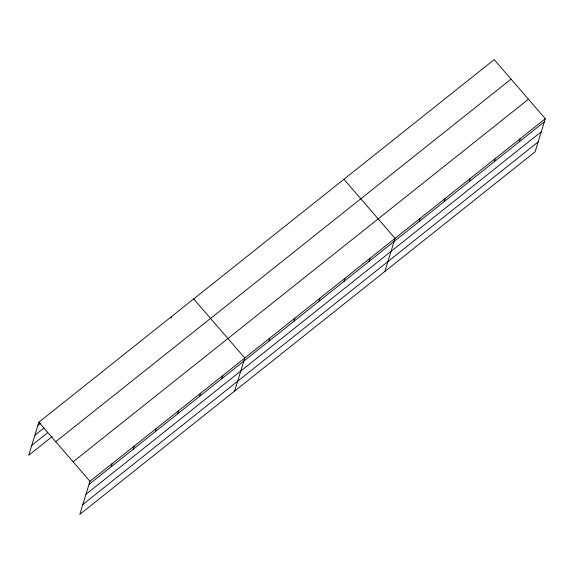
<?xml version="1.0" encoding="UTF-8"?>
<svg xmlns="http://www.w3.org/2000/svg" width="574" height="574" viewBox="0 0 574 574"><rect width="100%" height="100%" fill="white"/><g stroke="black" fill="none" stroke-linecap="round" stroke-linejoin="round"><path stroke-width="0.86" d="M545.3 118.725L89.975 481.306L79.8 514.383L535.126 151.794L545.3 118.725L494.2 59.617L38.874 422.206L28.7 455.275L52.198 436.57M111.134 466.806L112.095 463.692M171.088 318.096L171.569 316.539M133.254 449.198L134.208 446.084M155.367 431.583L156.322 428.469M177.481 413.976L178.442 410.862M199.594 396.361L200.556 393.247M221.715 378.754L222.669 375.64M234.615 391.102L244.789 358.025L193.682 298.925M268.869 341.2L269.83 338.086M293.917 321.253L294.871 318.139M318.957 301.314L319.912 298.2M343.998 281.368L344.96 278.261M369.046 261.428L370 258.314M384.867 271.452L395.041 238.375L343.941 179.275M419.128 221.542L420.089 218.436M444.168 201.603L445.13 198.489M469.216 181.664L470.171 178.55M494.257 161.717L495.211 158.603M519.298 141.778L520.259 138.664M37.92 425.32L40.682 423.117M34.878 435.207L43.861 428.053M31.742 445.388L47.635 432.731M55.735 441.707L511.061 79.126M73.113 461.805L528.439 99.216M89.02 484.42L544.346 121.832M85.978 494.307L541.304 131.719M82.843 504.496L538.168 141.907M38.874 422.206L89.975 481.306"/></g></svg>
